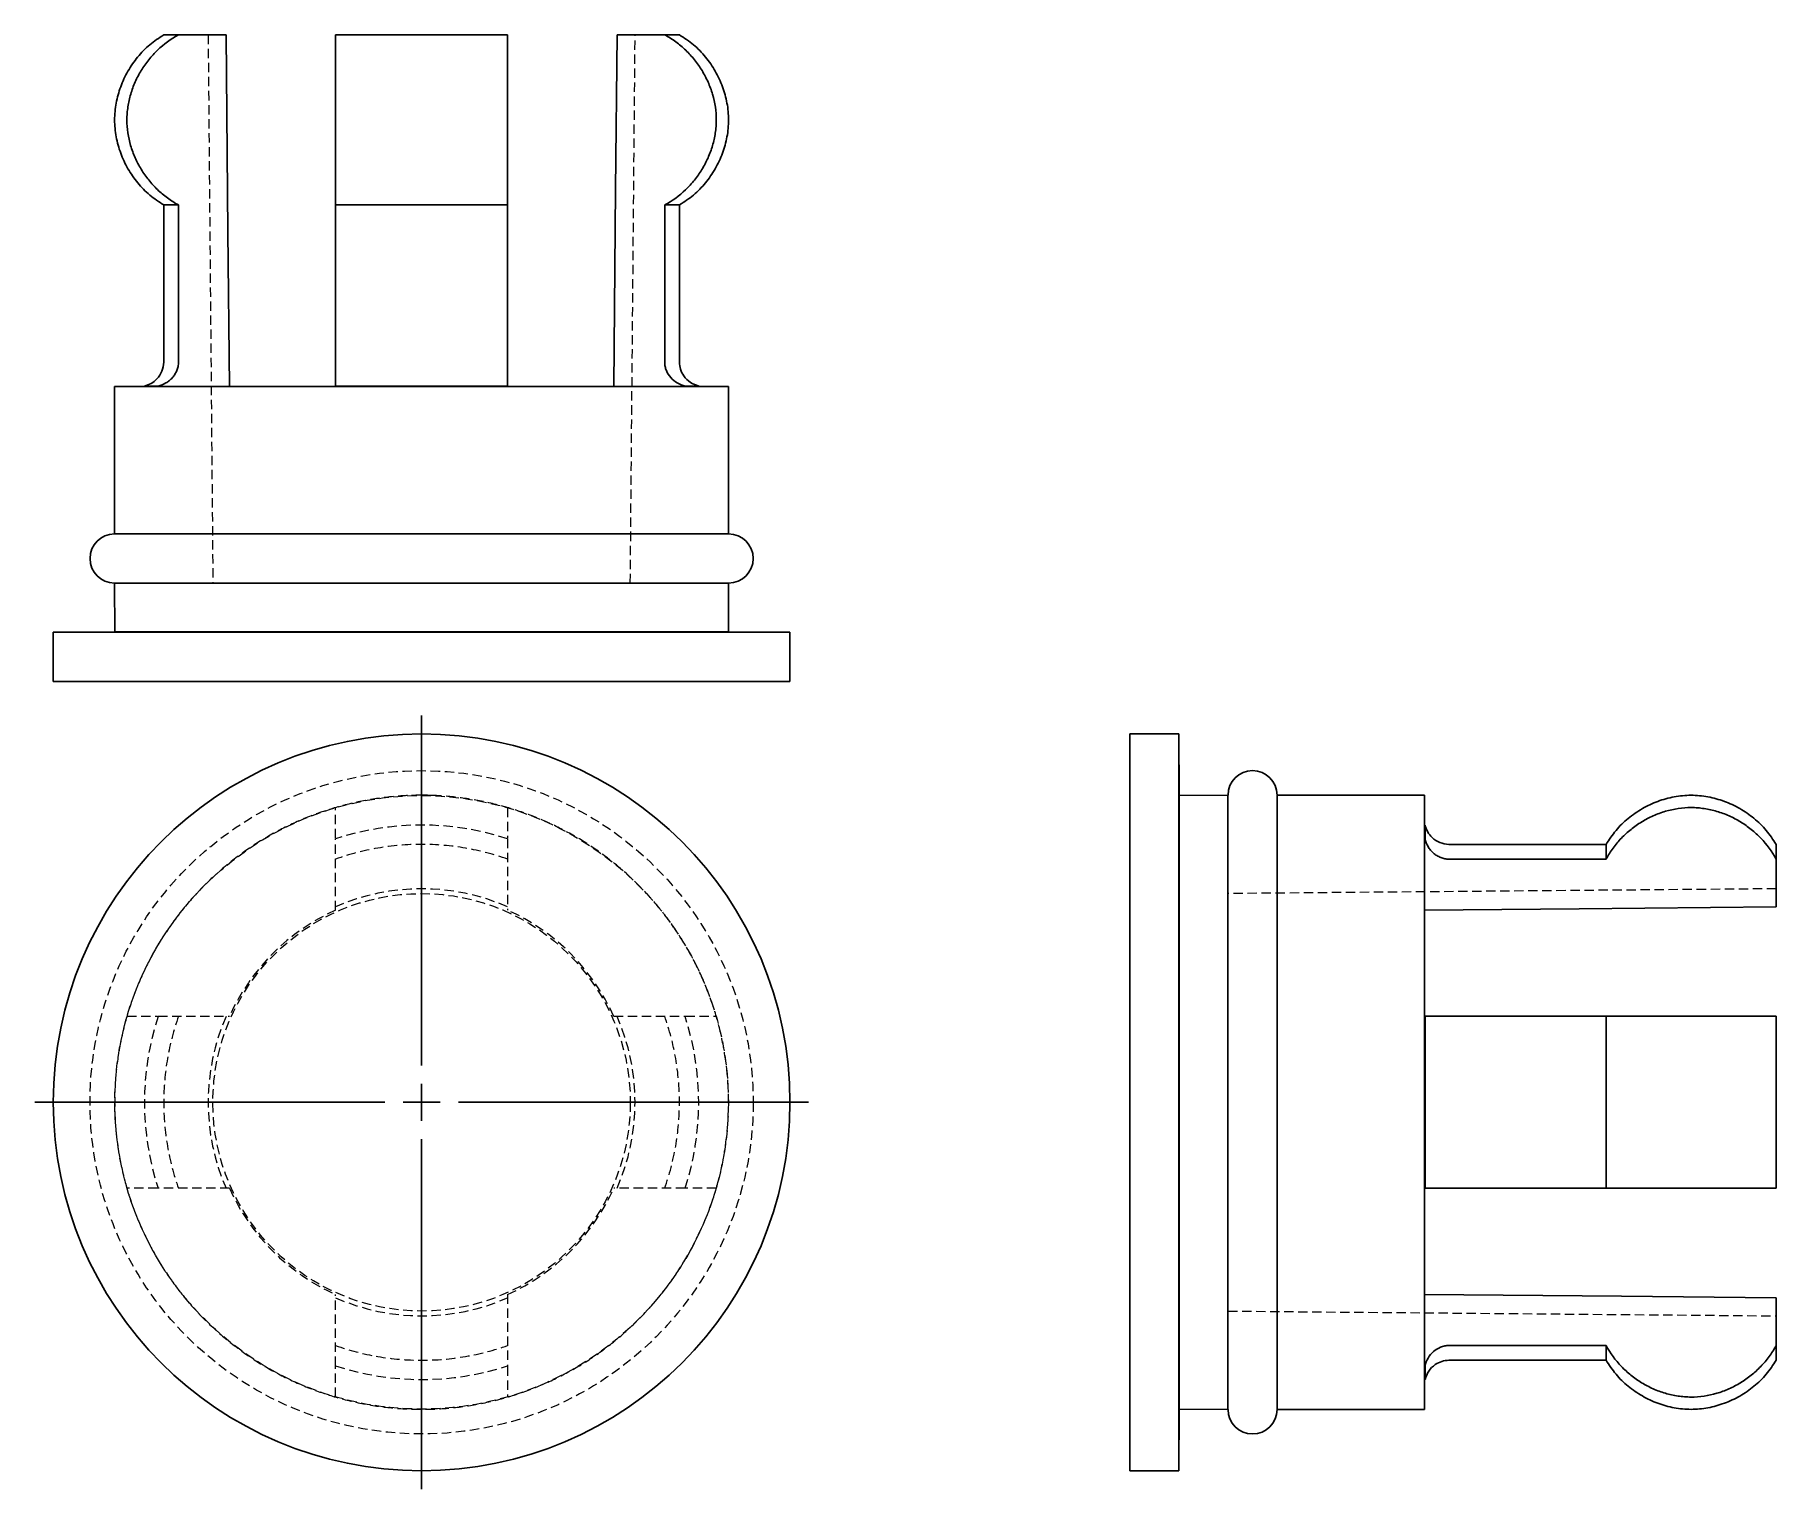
# Model space of a CAD drawing. Header units: millimetres. Extents: x 30 to 267, y 4 to 202.
import ezdxf

# ---------------------------------------------------------------- set-up
doc = ezdxf.new("R2010")
doc.units = ezdxf.units.MM
doc.linetypes.add('HIDDEN', pattern=[1.905, 1.27, -0.635])
doc.layers.add('10', color=7, linetype='Continuous')

# ---------------------------------------------------------------- blocks, each defined once
blk = doc.blocks.new('SW_CENTERMARKSYMBOL_0')
at = {"layer": '10', "color": 0}
for p, q in [((0, 5), (0, 52.5)), ((0, 0), (0, 2.5)), ((-5, 0), (-52.5, 0)), ((0, 0), (-2.5, 0)), ((0, 0), (0, -2.5)), ((0, 0), (2.5, 0)), ((5, 0), (52.5, 0)), ((0, -5), (0, -52.5))]:
    blk.add_line(p, q, dxfattribs=at)

msp = doc.modelspace()

# ---------------------------------------------------------------- linework, layer by layer
at = {"color": 7, "linetype": 'Continuous', "lineweight": 25}
for p, q in [((50, 201.87), (48, 201.87)), ((50, 201.87), (56.47, 201.87)), ((94.67, 201.87), (71.33, 201.87)), ((116, 201.87), (109.53, 201.87)), ((118, 201.87), (116, 201.87)), ((48, 178.78), (48, 157.45)), ((50, 178.78), (50, 157.45)), ((71.33, 157.45), (71.33, 178.78)), ((94.67, 178.78), (94.67, 157.45)), ((116, 157.45), (116, 178.78)), ((118, 157.45), (118, 178.78)), ((41.33, 154.13), (41.33, 134.13)), ((124.67, 154.13), (41.33, 154.13)), ((45.38, 154.21), (45.38, 154.13)), ((47.23, 154.21), (45.38, 154.21)), ((47.23, 154.21), (47.23, 154.13)), ((94.67, 154.21), (71.33, 154.21)), ((71.33, 154.13), (71.33, 154.21)), ((94.67, 154.21), (94.67, 154.13)), ((118.77, 154.21), (120.62, 154.21)), ((118.77, 154.13), (118.77, 154.21)), ((120.62, 154.13), (120.62, 154.21)), ((124.67, 134.13), (124.67, 154.13)), ((124.68, 134.13), (41.32, 134.13)), ((124.68, 127.46), (41.32, 127.46)), ((41.33, 127.46), (41.36, 120.83)), ((124.64, 120.83), (124.67, 127.46)), ((41.36, 120.83), (33, 120.8)), ((33, 120.8), (33, 114.13)), ((33, 120.8), (83, 120.8)), ((41.36, 120.83), (83, 120.83)), ((83, 120.83), (124.64, 120.83)), ((83, 120.8), (133, 120.8)), ((133, 120.8), (124.64, 120.83)), ((133, 114.13), (133, 120.8)), ((133, 114.13), (33, 114.13)), ((185.8, 107), (179.13, 107)), ((179.13, 7), (179.13, 107)), ((185.83, 98.64), (185.8, 107)), ((185.8, 107), (185.8, 7)), ((192.46, 98.67), (185.83, 98.64)), ((185.83, 98.64), (185.83, 15.36)), ((199.13, 15.32), (199.13, 98.68)), ((219.13, 98.67), (199.13, 98.67)), ((219.13, 15.33), (219.13, 98.67)), ((219.21, 94.62), (219.13, 94.62)), ((219.21, 92.77), (219.21, 94.62)), ((219.21, 92.77), (219.13, 92.77)), ((243.78, 92), (222.45, 92)), ((243.78, 90), (222.45, 90)), ((266.87, 90), (266.87, 92)), ((266.87, 90), (266.87, 83.53)), ((219.13, 68.67), (219.21, 68.67)), ((219.21, 45.33), (219.21, 68.67)), ((222.45, 68.67), (243.78, 68.67)), ((266.87, 45.33), (266.87, 68.67)), ((219.21, 45.33), (219.13, 45.33)), ((243.78, 45.33), (222.45, 45.33)), ((266.87, 24), (266.87, 30.47)), ((222.45, 24), (243.78, 24)), ((266.87, 22), (266.87, 24)), ((222.45, 22), (243.78, 22)), ((219.13, 21.23), (219.21, 21.23)), ((219.13, 19.38), (219.21, 19.38)), ((219.21, 21.23), (219.21, 19.38)), ((185.8, 7), (185.83, 15.36)), ((185.83, 15.36), (192.46, 15.33)), ((199.13, 15.33), (219.13, 15.33)), ((179.13, 7), (185.8, 7))]:
    msp.add_line(p, q, dxfattribs=at)
at = {"color": 7, "linetype": 'HIDDEN', "lineweight": 18}
for p, q in [((54.02, 201.87), (54.67, 127.46)), ((111.33, 127.46), (111.98, 201.87)), ((47.23, 154.13), (47.23, 154.21)), ((94.67, 154.14), (94.67, 154.13)), ((118.77, 154.21), (118.77, 154.13)), ((124.67, 134.13), (41.33, 134.13)), ((41.33, 134.13), (41.33, 134.13)), ((124.67, 134.13), (124.67, 134.13)), ((54.67, 127.46), (83, 127.46)), ((83, 127.46), (111.33, 127.46)), ((199.13, 15.33), (199.13, 98.67)), ((199.13, 98.67), (199.13, 98.67)), ((71.33, 83.08), (71.33, 92.77)), ((94.67, 92.77), (94.67, 83.08)), ((219.13, 92.77), (219.21, 92.77)), ((266.87, 85.98), (192.46, 85.33)), ((192.46, 85.33), (192.46, 28.67)), ((47.23, 68.67), (56.92, 68.67)), ((109.08, 68.67), (118.77, 68.67)), ((56.92, 45.33), (47.23, 45.33)), ((118.77, 45.33), (109.08, 45.33)), ((219.14, 45.33), (219.13, 45.33)), ((71.33, 21.23), (71.33, 30.92)), ((94.67, 30.92), (94.67, 21.23)), ((192.46, 28.67), (266.87, 28.02)), ((219.21, 21.23), (219.13, 21.23)), ((199.13, 15.33), (199.13, 15.33))]:
    msp.add_line(p, q, dxfattribs=at)
at = {"color": 7, "linetype": 'Continuous', "lineweight": 25, "flags": 128}
for points in [[(56.47, 201.87), (56.72, 175.14), (56.92, 154.13)], [(109.08, 154.13), (109.33, 180.86), (109.53, 201.87)], [(266.87, 83.53), (240.14, 83.28), (219.13, 83.08)], [(219.13, 30.92), (245.86, 30.67), (266.87, 30.47)]]:
    msp.add_lwpolyline(points, dxfattribs=at)
at = {"color": 7, "linetype": 'Continuous', "lineweight": 25}
msp.add_circle((83, 57), 50, dxfattribs=at)
at = {"color": 7, "linetype": 'HIDDEN', "lineweight": 18}
for radius in [45.01, 41.64, 28.33]:
    msp.add_circle((83, 57), radius, dxfattribs=at)
at = {"color": 7, "linetype": 'Continuous', "lineweight": 25}
for centre, start, end in [((41.32, 130.8), 90, 270), ((124.68, 130.8), 270, 90), ((195.8, 98.68), 0, 180), ((195.8, 15.32), 180, 0)]:
    msp.add_arc(centre, 3.33, start, end, dxfattribs=at)
at = {"color": 7, "linetype": 'HIDDEN', "lineweight": 18}
for radius, start, end in [(41.67, 87.5334, 93.8088), (37.62, 71.9342, 108.0658), (28.98, 66.263, 113.737), (28.57, 114.105, 155.895), (28.57, 24.105, 65.895), (37.62, 161.9342, 198.0658), (28.98, 156.263, 203.737), (28.98, 336.263, 23.737), (37.62, 341.9342, 18.0658), (28.57, 204.105, 245.895), (28.57, 294.105, 335.895), (28.98, 246.263, 293.737), (37.62, 251.9342, 288.0658)]:
    msp.add_arc((83, 57), radius, start, end, dxfattribs=at)
at = {"color": 7, "linetype": 'Continuous', "lineweight": 25}
for points, knots in [([(48, 201.87), (47.35, 201.44), (46.04, 200.59), (44.41, 198.89), (43.08, 196.97), (42.1, 194.86), (41.48, 192.62), (41.26, 190.32), (41.48, 188.01), (42.1, 185.78), (43.09, 183.67), (44.42, 181.75), (46.04, 180.06), (47.35, 179.2), (48, 178.78)], [0, 0, 0, 0, 0.0839562, 0.1676449, 0.2512275, 0.3345864, 0.4175505, 0.5001233, 0.5826824, 0.6656122, 0.7489255, 0.8324581, 0.9160961, 1, 1, 1, 1]), ([(50, 201.87), (48.96, 201.3), (48.01, 200.6), (46.74, 199.38), (46.33, 198.94), (45.59, 198.02), (45.25, 197.54), (44.64, 196.54), (44.37, 196.02), (44, 195.21), (43.89, 194.93), (43.69, 194.38), (43.6, 194.1), (43.35, 193.25), (43.22, 192.68), (43.09, 191.81), (43.06, 191.52), (43.01, 190.93), (43, 190.63), (43, 189.15), (43.17, 187.99), (43.59, 186.56), (43.68, 186.28), (43.89, 185.73), (44, 185.45), (44.36, 184.65), (44.63, 184.12), (45.24, 183.12), (45.59, 182.63), (46.33, 181.71), (47.12, 180.84), (48.02, 180.08), (48.98, 179.38), (49.48, 179.06), (50, 178.78)], [0, 0, 0, 0, 0.125, 0.125, 0.1875, 0.1875, 0.25, 0.25, 0.3125, 0.3125, 0.34375, 0.34375, 0.375, 0.375, 0.4375, 0.4375, 0.46875, 0.46875, 0.5, 0.5, 0.625, 0.625, 0.65625, 0.65625, 0.6875, 0.6875, 0.75, 0.75, 0.8125, 0.8125, 0.875, 0.9375, 0.9375, 1, 1, 1, 1]), ([(71.33, 178.78), (71.33, 179.34), (71.33, 180.04), (71.33, 181.26), (71.33, 181.7), (71.33, 182.62), (71.33, 183.1), (71.33, 184.11), (71.33, 184.63), (71.33, 185.44), (71.33, 185.72), (71.33, 186.27), (71.33, 186.55), (71.33, 187.39), (71.33, 187.96), (71.33, 188.84), (71.33, 189.13), (71.33, 189.72), (71.33, 190.02), (71.33, 191.5), (71.33, 192.66), (71.33, 194.08), (71.33, 194.36), (71.33, 194.92), (71.33, 195.19), (71.33, 196), (71.33, 196.52), (71.33, 197.53), (71.33, 198.02), (71.33, 198.94), (71.33, 199.8), (71.33, 200.56), (71.33, 201.27), (71.33, 201.59), (71.33, 201.87)], [0, 0, 0, 0, 0.125, 0.125, 0.1875, 0.1875, 0.25, 0.25, 0.3125, 0.3125, 0.34375, 0.34375, 0.375, 0.375, 0.4375, 0.4375, 0.46875, 0.46875, 0.5, 0.5, 0.625, 0.625, 0.65625, 0.65625, 0.6875, 0.6875, 0.75, 0.75, 0.8125, 0.8125, 0.875, 0.9375, 0.9375, 1, 1, 1, 1]), ([(94.67, 201.87), (94.67, 201.3), (94.67, 200.6), (94.67, 199.38), (94.67, 198.94), (94.67, 198.02), (94.67, 197.54), (94.67, 196.54), (94.67, 196.02), (94.67, 195.21), (94.67, 194.93), (94.67, 194.38), (94.67, 194.1), (94.67, 193.25), (94.67, 192.68), (94.67, 191.81), (94.67, 191.52), (94.67, 190.93), (94.67, 190.63), (94.67, 189.15), (94.67, 187.99), (94.67, 186.56), (94.67, 186.28), (94.67, 185.73), (94.67, 185.45), (94.67, 184.65), (94.67, 184.12), (94.67, 183.12), (94.67, 182.63), (94.67, 181.71), (94.67, 180.84), (94.67, 180.08), (94.67, 179.38), (94.67, 179.06), (94.67, 178.78)], [0, 0, 0, 0, 0.125, 0.125, 0.1875, 0.1875, 0.25, 0.25, 0.3125, 0.3125, 0.34375, 0.34375, 0.375, 0.375, 0.4375, 0.4375, 0.46875, 0.46875, 0.5, 0.5, 0.625, 0.625, 0.65625, 0.65625, 0.6875, 0.6875, 0.75, 0.75, 0.8125, 0.8125, 0.875, 0.9375, 0.9375, 1, 1, 1, 1]), ([(116, 178.78), (117.04, 179.34), (117.99, 180.04), (119.27, 181.26), (119.67, 181.7), (120.41, 182.62), (120.75, 183.1), (121.36, 184.11), (121.63, 184.63), (122, 185.44), (122.11, 185.72), (122.31, 186.27), (122.41, 186.55), (122.65, 187.39), (122.78, 187.96), (122.91, 188.84), (122.94, 189.13), (122.99, 189.72), (123, 190.02), (123, 191.5), (122.83, 192.66), (122.41, 194.08), (122.32, 194.36), (122.11, 194.92), (122, 195.19), (121.64, 196), (121.37, 196.52), (120.76, 197.53), (120.41, 198.02), (119.67, 198.94), (118.88, 199.8), (117.98, 200.56), (117.02, 201.27), (116.52, 201.59), (116, 201.87)], [0, 0, 0, 0, 0.125, 0.125, 0.1875, 0.1875, 0.25, 0.25, 0.3125, 0.3125, 0.34375, 0.34375, 0.375, 0.375, 0.4375, 0.4375, 0.46875, 0.46875, 0.5, 0.5, 0.625, 0.625, 0.65625, 0.65625, 0.6875, 0.6875, 0.75, 0.75, 0.8125, 0.8125, 0.875, 0.9375, 0.9375, 1, 1, 1, 1]), ([(118, 178.78), (118.65, 179.2), (119.96, 180.06), (121.58, 181.75), (122.91, 183.67), (123.9, 185.78), (124.52, 188.01), (124.74, 190.32), (124.52, 192.62), (123.9, 194.86), (122.92, 196.97), (121.59, 198.89), (119.96, 200.59), (118.65, 201.44), (118, 201.87)], [0, 0, 0, 0, 0.083904, 0.167542, 0.251075, 0.334388, 0.417318, 0.499877, 0.582449, 0.665414, 0.748773, 0.832355, 0.916044, 1, 1, 1, 1]), ([(50, 178.78), (49.34, 178.78), (48.84, 178.78), (48.17, 178.78), (48, 178.78), (48, 178.78)], [0, 0, 0, 0, 0.5, 0.5, 1, 1, 1, 1]), ([(94.67, 178.78), (92.8, 178.78), (90.87, 178.78), (86.96, 178.78), (84.98, 178.78), (81.02, 178.78), (79.04, 178.78), (75.13, 178.78), (73.2, 178.78), (71.33, 178.78)], [0, 0, 0, 0, 0.25, 0.25, 0.5, 0.5, 0.75, 0.75, 1, 1, 1, 1]), ([(118, 178.78), (118, 178.78), (117.83, 178.78), (117.16, 178.78), (116.66, 178.78), (116, 178.78)], [0, 0, 0, 0, 0.5, 0.5, 1, 1, 1, 1]), ([(48, 157.45), (47.95, 157.03), (47.84, 156.19), (47.16, 155.21), (46.33, 154.51), (45.69, 154.31), (45.38, 154.21)], [0, 0, 0, 0, 0.280123, 0.559337, 0.779124, 1, 1, 1, 1]), ([(50, 157.45), (50, 157.25), (49.98, 157.06), (49.9, 156.69), (49.85, 156.51), (49.7, 156.15), (49.62, 155.98), (49.42, 155.65), (49.3, 155.5), (49.05, 155.21), (48.91, 155.07), (48.62, 154.83), (48.46, 154.72), (47.97, 154.43), (47.61, 154.29), (47.23, 154.21)], [0, 0, 0, 0, 0.125, 0.125, 0.25, 0.25, 0.375, 0.375, 0.5, 0.5, 0.625, 0.625, 0.75, 0.75, 1, 1, 1, 1]), ([(71.33, 154.21), (71.33, 154.29), (71.33, 154.43), (71.33, 154.82), (71.33, 155.06), (71.33, 155.65), (71.33, 155.97), (71.33, 156.5), (71.33, 156.69), (71.33, 157.06), (71.33, 157.25), (71.33, 157.45)], [0, 0, 0, 0, 0.25, 0.25, 0.5, 0.5, 0.75, 0.75, 0.875, 0.875, 1, 1, 1, 1]), ([(94.67, 157.45), (94.67, 157.25), (94.67, 157.06), (94.67, 156.69), (94.67, 156.51), (94.67, 156.15), (94.67, 155.98), (94.67, 155.65), (94.67, 155.5), (94.67, 155.21), (94.67, 155.07), (94.67, 154.83), (94.67, 154.72), (94.67, 154.43), (94.67, 154.29), (94.67, 154.21)], [0, 0, 0, 0, 0.125, 0.125, 0.25, 0.25, 0.375, 0.375, 0.5, 0.5, 0.625, 0.625, 0.75, 0.75, 1, 1, 1, 1]), ([(118.77, 154.21), (118.39, 154.29), (118.03, 154.43), (117.37, 154.82), (117.08, 155.06), (116.57, 155.65), (116.37, 155.97), (116.15, 156.5), (116.1, 156.69), (116.02, 157.06), (116, 157.25), (116, 157.45)], [0, 0, 0, 0, 0.25, 0.25, 0.5, 0.5, 0.75, 0.75, 0.875, 0.875, 1, 1, 1, 1]), ([(120.62, 154.21), (120.22, 154.35), (119.43, 154.62), (118.61, 155.49), (118.1, 156.46), (118.03, 157.12), (118, 157.45)], [0, 0, 0, 0, 0.280124, 0.559338, 0.779124, 1, 1, 1, 1]), ([(192.46, 15.32), (192.46, 15.32), (192.46, 15.32), (192.46, 15.33), (192.46, 15.35), (192.46, 15.38), (192.46, 15.42), (192.46, 15.46), (192.46, 15.56), (192.46, 15.75), (192.46, 16.1), (192.46, 16.55), (192.46, 17.28), (192.46, 18.43), (192.46, 20.18), (192.46, 22.29), (192.46, 24.73), (192.46, 27.48), (192.46, 30.52), (192.46, 33.81), (192.46, 37.32), (192.46, 41.02), (192.46, 44.88), (192.46, 48.86), (192.46, 52.91), (192.46, 57), (192.46, 61.09), (192.46, 65.14), (192.46, 69.12), (192.46, 72.98), (192.46, 76.68), (192.46, 80.19), (192.46, 83.48), (192.46, 86.52), (192.46, 89.27), (192.46, 91.71), (192.46, 93.82), (192.46, 95.57), (192.46, 96.72), (192.46, 97.45), (192.46, 97.9), (192.46, 98.25), (192.46, 98.46), (192.46, 98.57), (192.46, 98.63), (192.46, 98.67), (192.46, 98.68), (192.46, 98.68)], [0, 0, 0, 0, 0.004467, 0.008933, 0.013397, 0.017861, 0.022326, 0.026792, 0.03126, 0.046887, 0.062518, 0.078145, 0.093775, 0.125023, 0.156272, 0.18752, 0.218768, 0.250016, 0.281264, 0.312512, 0.34376, 0.375008, 0.406256, 0.437504, 0.468752, 0.5, 0.531248, 0.562496, 0.593744, 0.624993, 0.656241, 0.687489, 0.718737, 0.749985, 0.781233, 0.812481, 0.843729, 0.874977, 0.906225, 0.921852, 0.937483, 0.953109, 0.96874, 0.976556, 0.984368, 0.992181, 1, 1, 1, 1]), ([(266.87, 92), (266.44, 92.65), (265.59, 93.96), (263.89, 95.59), (261.97, 96.92), (259.86, 97.9), (257.62, 98.52), (255.32, 98.74), (253.01, 98.52), (250.78, 97.9), (248.67, 96.91), (246.75, 95.58), (245.06, 93.96), (244.2, 92.65), (243.78, 92)], [0, 0, 0, 0, 0.083956, 0.167645, 0.251227, 0.334586, 0.417551, 0.500123, 0.582682, 0.665612, 0.748925, 0.832458, 0.916096, 1, 1, 1, 1]), ([(266.87, 90), (266.3, 91.04), (265.6, 91.99), (264.38, 93.26), (263.94, 93.67), (263.02, 94.41), (262.54, 94.75), (261.54, 95.36), (261.02, 95.63), (260.21, 96), (259.93, 96.11), (259.38, 96.31), (259.1, 96.4), (258.25, 96.65), (257.68, 96.78), (256.81, 96.91), (256.52, 96.94), (255.93, 96.99), (255.63, 97), (254.15, 97), (252.99, 96.83), (251.56, 96.41), (251.28, 96.32), (250.73, 96.11), (250.45, 96), (249.65, 95.64), (249.12, 95.37), (248.12, 94.76), (247.63, 94.41), (246.71, 93.67), (245.84, 92.88), (245.08, 91.98), (244.38, 91.02), (244.06, 90.52), (243.78, 90)], [0, 0, 0, 0, 0.125, 0.125, 0.1875, 0.1875, 0.25, 0.25, 0.3125, 0.3125, 0.34375, 0.34375, 0.375, 0.375, 0.4375, 0.4375, 0.46875, 0.46875, 0.5, 0.5, 0.625, 0.625, 0.65625, 0.65625, 0.6875, 0.6875, 0.75, 0.75, 0.8125, 0.8125, 0.875, 0.9375, 0.9375, 1, 1, 1, 1]), ([(222.45, 92), (222.03, 92.05), (221.19, 92.16), (220.21, 92.84), (219.51, 93.67), (219.31, 94.31), (219.21, 94.62)], [0, 0, 0, 0, 0.280123, 0.559337, 0.779124, 1, 1, 1, 1]), ([(222.45, 90), (222.25, 90), (222.06, 90.02), (221.69, 90.1), (221.51, 90.15), (221.15, 90.3), (220.98, 90.38), (220.65, 90.58), (220.5, 90.7), (220.21, 90.95), (220.07, 91.09), (219.83, 91.38), (219.72, 91.54), (219.43, 92.03), (219.29, 92.39), (219.21, 92.77)], [0, 0, 0, 0, 0.125, 0.125, 0.25, 0.25, 0.375, 0.375, 0.5, 0.5, 0.625, 0.625, 0.75, 0.75, 1, 1, 1, 1]), ([(243.78, 90), (243.78, 90.66), (243.78, 91.16), (243.78, 91.83), (243.78, 92), (243.78, 92)], [0, 0, 0, 0, 0.5, 0.5, 1, 1, 1, 1]), ([(219.21, 68.67), (219.29, 68.67), (219.43, 68.67), (219.82, 68.67), (220.06, 68.67), (220.65, 68.67), (220.97, 68.67), (221.5, 68.67), (221.69, 68.67), (222.06, 68.67), (222.25, 68.67), (222.45, 68.67)], [0, 0, 0, 0, 0.25, 0.25, 0.5, 0.5, 0.75, 0.75, 0.875, 0.875, 1, 1, 1, 1]), ([(243.78, 45.33), (243.78, 47.2), (243.78, 49.13), (243.78, 53.04), (243.78, 55.02), (243.78, 58.98), (243.78, 60.96), (243.78, 64.87), (243.78, 66.8), (243.78, 68.67)], [0, 0, 0, 0, 0.25, 0.25, 0.5, 0.5, 0.75, 0.75, 1, 1, 1, 1]), ([(243.78, 68.67), (244.34, 68.67), (245.04, 68.67), (246.26, 68.67), (246.7, 68.67), (247.62, 68.67), (248.1, 68.67), (249.11, 68.67), (249.63, 68.67), (250.44, 68.67), (250.72, 68.67), (251.27, 68.67), (251.55, 68.67), (252.39, 68.67), (252.96, 68.67), (253.84, 68.67), (254.13, 68.67), (254.72, 68.67), (255.02, 68.67), (256.5, 68.67), (257.66, 68.67), (259.08, 68.67), (259.36, 68.67), (259.92, 68.67), (260.19, 68.67), (261, 68.67), (261.52, 68.67), (262.53, 68.67), (263.02, 68.67), (263.94, 68.67), (264.8, 68.67), (265.56, 68.67), (266.27, 68.67), (266.59, 68.67), (266.87, 68.67)], [0, 0, 0, 0, 0.125, 0.125, 0.1875, 0.1875, 0.25, 0.25, 0.3125, 0.3125, 0.34375, 0.34375, 0.375, 0.375, 0.4375, 0.4375, 0.46875, 0.46875, 0.5, 0.5, 0.625, 0.625, 0.65625, 0.65625, 0.6875, 0.6875, 0.75, 0.75, 0.8125, 0.8125, 0.875, 0.9375, 0.9375, 1, 1, 1, 1]), ([(222.45, 45.33), (222.25, 45.33), (222.06, 45.33), (221.69, 45.33), (221.51, 45.33), (221.15, 45.33), (220.98, 45.33), (220.65, 45.33), (220.5, 45.33), (220.21, 45.33), (220.07, 45.33), (219.83, 45.33), (219.72, 45.33), (219.43, 45.33), (219.29, 45.33), (219.21, 45.33)], [0, 0, 0, 0, 0.125, 0.125, 0.25, 0.25, 0.375, 0.375, 0.5, 0.5, 0.625, 0.625, 0.75, 0.75, 1, 1, 1, 1]), ([(266.87, 45.33), (266.3, 45.33), (265.6, 45.33), (264.38, 45.33), (263.94, 45.33), (263.02, 45.33), (262.54, 45.33), (261.54, 45.33), (261.02, 45.33), (260.21, 45.33), (259.93, 45.33), (259.38, 45.33), (259.1, 45.33), (258.25, 45.33), (257.68, 45.33), (256.81, 45.33), (256.52, 45.33), (255.93, 45.33), (255.63, 45.33), (254.15, 45.33), (252.99, 45.33), (251.56, 45.33), (251.28, 45.33), (250.73, 45.33), (250.45, 45.33), (249.65, 45.33), (249.12, 45.33), (248.12, 45.33), (247.63, 45.33), (246.71, 45.33), (245.84, 45.33), (245.08, 45.33), (244.38, 45.33), (244.06, 45.33), (243.78, 45.33)], [0, 0, 0, 0, 0.125, 0.125, 0.1875, 0.1875, 0.25, 0.25, 0.3125, 0.3125, 0.34375, 0.34375, 0.375, 0.375, 0.4375, 0.4375, 0.46875, 0.46875, 0.5, 0.5, 0.625, 0.625, 0.65625, 0.65625, 0.6875, 0.6875, 0.75, 0.75, 0.8125, 0.8125, 0.875, 0.9375, 0.9375, 1, 1, 1, 1]), ([(219.21, 21.23), (219.29, 21.61), (219.43, 21.97), (219.82, 22.63), (220.06, 22.92), (220.65, 23.43), (220.97, 23.63), (221.5, 23.85), (221.69, 23.9), (222.06, 23.98), (222.25, 24), (222.45, 24)], [0, 0, 0, 0, 0.25, 0.25, 0.5, 0.5, 0.75, 0.75, 0.875, 0.875, 1, 1, 1, 1]), ([(243.78, 22), (243.78, 22), (243.78, 22.17), (243.78, 22.84), (243.78, 23.34), (243.78, 24)], [0, 0, 0, 0, 0.5, 0.5, 1, 1, 1, 1]), ([(243.78, 24), (244.34, 22.96), (245.04, 22.01), (246.26, 20.73), (246.7, 20.33), (247.62, 19.59), (248.1, 19.25), (249.11, 18.64), (249.63, 18.37), (250.44, 18), (250.72, 17.89), (251.27, 17.69), (251.55, 17.59), (252.39, 17.35), (252.96, 17.22), (253.84, 17.09), (254.13, 17.06), (254.72, 17.01), (255.02, 17), (256.5, 17), (257.66, 17.17), (259.08, 17.59), (259.36, 17.68), (259.92, 17.89), (260.19, 18), (261, 18.36), (261.52, 18.63), (262.53, 19.24), (263.02, 19.59), (263.94, 20.33), (264.8, 21.12), (265.56, 22.02), (266.27, 22.98), (266.59, 23.48), (266.87, 24)], [0, 0, 0, 0, 0.125, 0.125, 0.1875, 0.1875, 0.25, 0.25, 0.3125, 0.3125, 0.34375, 0.34375, 0.375, 0.375, 0.4375, 0.4375, 0.46875, 0.46875, 0.5, 0.5, 0.625, 0.625, 0.65625, 0.65625, 0.6875, 0.6875, 0.75, 0.75, 0.8125, 0.8125, 0.875, 0.9375, 0.9375, 1, 1, 1, 1]), ([(219.21, 19.38), (219.35, 19.78), (219.62, 20.57), (220.49, 21.39), (221.46, 21.9), (222.12, 21.97), (222.45, 22)], [0, 0, 0, 0, 0.280124, 0.559338, 0.779124, 1, 1, 1, 1]), ([(243.78, 22), (244.2, 21.35), (245.06, 20.04), (246.75, 18.42), (248.67, 17.09), (250.78, 16.1), (253.01, 15.48), (255.32, 15.26), (257.62, 15.48), (259.86, 16.1), (261.97, 17.08), (263.89, 18.41), (265.59, 20.04), (266.44, 21.35), (266.87, 22)], [0, 0, 0, 0, 0.083904, 0.167542, 0.251075, 0.334388, 0.417318, 0.499877, 0.582449, 0.665414, 0.748773, 0.832355, 0.916044, 1, 1, 1, 1])]:
    msp.add_open_spline(points, degree=3, knots=knots, dxfattribs=at)
at = {"color": 7, "linetype": 'HIDDEN', "lineweight": 18}
msp.add_open_spline([(83, 98.67), (84.36, 98.67), (87.09, 98.53), (91.14, 97.93), (95.11, 96.94), (98.97, 95.56), (102.67, 93.81), (106.19, 91.7), (109.48, 89.26), (112.51, 86.51), (115.26, 83.48), (117.7, 80.19), (119.81, 76.67), (121.56, 72.97), (122.94, 69.11), (123.93, 65.14), (124.53, 61.09), (124.73, 57), (124.53, 52.91), (123.93, 48.86), (122.94, 44.89), (121.56, 41.03), (119.81, 37.33), (117.7, 33.81), (115.26, 30.52), (112.51, 27.49), (109.48, 24.74), (106.19, 22.3), (102.67, 20.19), (98.97, 18.44), (95.11, 17.06), (91.14, 16.07), (87.09, 15.47), (83, 15.27), (78.91, 15.47), (74.86, 16.07), (70.89, 17.06), (67.03, 18.44), (63.33, 20.19), (59.81, 22.3), (56.52, 24.74), (53.49, 27.49), (50.74, 30.52), (48.3, 33.81), (46.19, 37.33), (44.44, 41.03), (43.06, 44.89), (42.07, 48.86), (41.47, 52.91), (41.27, 57), (41.47, 61.09), (42.07, 65.14), (43.06, 69.11), (44.44, 72.97), (46.19, 76.67), (48.3, 80.19), (50.74, 83.48), (53.49, 86.51), (56.52, 89.26), (59.81, 91.7), (63.33, 93.81), (67.03, 95.56), (70.89, 96.94), (74.86, 97.93), (78.91, 98.53), (81.64, 98.67), (83, 98.67)], degree=3, dxfattribs=at)
for points, knots in [([(71.33, 92.83), (71.33, 93.08), (71.33, 93.88), (71.33, 94.96), (71.33, 96.04), (71.33, 96.73), (71.33, 97.04), (71.33, 96.98), (71.33, 96.97)], [0, 0, 0, 0, 0.092737, 0.30455, 0.522275, 0.73748, 0.959813, 1, 1, 1, 1]), ([(94.67, 96.97), (94.67, 96.96), (94.67, 96.93), (94.67, 96.45), (94.67, 95.66), (94.67, 94.53), (94.67, 93.58), (94.67, 92.92), (94.67, 92.83)], [0, 0, 0, 0, 0.159133, 0.36507, 0.558774, 0.757131, 0.969632, 1, 1, 1, 1]), ([(94.67, 90), (92.83, 90.65), (90.92, 91.15), (87, 91.83), (85, 92), (81, 92), (79, 91.83), (75.08, 91.15), (73.17, 90.65), (71.33, 90)], [0, 0, 0, 0, 0.25, 0.25, 0.5, 0.5, 0.75, 0.75, 1, 1, 1, 1]), ([(43.03, 68.67), (43.04, 68.67), (43.07, 68.67), (43.55, 68.67), (44.34, 68.67), (45.47, 68.67), (46.42, 68.67), (47.08, 68.67), (47.17, 68.67)], [0, 0, 0, 0, 0.159133, 0.36507, 0.558774, 0.757131, 0.969632, 1, 1, 1, 1]), ([(50, 68.67), (49.35, 66.83), (48.85, 64.92), (48.17, 61), (48, 59), (48, 55), (48.17, 53), (48.85, 49.08), (49.35, 47.17), (50, 45.33)], [0, 0, 0, 0, 0.25, 0.25, 0.5, 0.5, 0.75, 0.75, 1, 1, 1, 1]), ([(116, 45.33), (116.65, 47.17), (117.15, 49.08), (117.83, 53), (118, 55), (118, 59), (117.83, 61), (117.15, 64.92), (116.65, 66.83), (116, 68.67)], [0, 0, 0, 0, 0.25, 0.25, 0.5, 0.5, 0.75, 0.75, 1, 1, 1, 1]), ([(118.83, 68.67), (119.08, 68.67), (119.88, 68.67), (120.96, 68.67), (122.04, 68.67), (122.73, 68.67), (123.04, 68.67), (122.98, 68.67), (122.97, 68.67)], [0, 0, 0, 0, 0.0927199, 0.3044924, 0.5221761, 0.7373399, 0.9596314, 1, 1, 1, 1]), ([(47.17, 45.33), (46.92, 45.33), (46.12, 45.33), (45.04, 45.33), (43.96, 45.33), (43.27, 45.33), (42.96, 45.33), (43.02, 45.33), (43.03, 45.33)], [0, 0, 0, 0, 0.092737, 0.30455, 0.522275, 0.73748, 0.959813, 1, 1, 1, 1]), ([(122.97, 45.33), (122.96, 45.33), (122.93, 45.33), (122.45, 45.33), (121.66, 45.33), (120.53, 45.33), (119.58, 45.33), (118.92, 45.33), (118.83, 45.33)], [0, 0, 0, 0, 0.159045, 0.365004, 0.558728, 0.757106, 0.969629, 1, 1, 1, 1]), ([(71.33, 24), (73.17, 23.35), (75.08, 22.85), (79, 22.17), (81, 22), (85, 22), (87, 22.17), (90.92, 22.85), (92.83, 23.35), (94.67, 24)], [0, 0, 0, 0, 0.25, 0.25, 0.5, 0.5, 0.75, 0.75, 1, 1, 1, 1]), ([(71.33, 17.03), (71.33, 17.04), (71.33, 17.07), (71.33, 17.55), (71.33, 18.34), (71.33, 19.47), (71.33, 20.42), (71.33, 21.08), (71.33, 21.17)], [0, 0, 0, 0, 0.159045, 0.365004, 0.558728, 0.757106, 0.969629, 1, 1, 1, 1]), ([(94.67, 21.17), (94.67, 20.92), (94.67, 20.12), (94.67, 19.04), (94.67, 17.96), (94.67, 17.27), (94.67, 16.96), (94.67, 17.02), (94.67, 17.03)], [0, 0, 0, 0, 0.09272, 0.304492, 0.522176, 0.73734, 0.959631, 1, 1, 1, 1])]:
    msp.add_open_spline(points, degree=3, knots=knots, dxfattribs=at)

# ---------------------------------------------------------------- block references
at = {"layer": '10'}
msp.add_blockref('SW_CENTERMARKSYMBOL_0', (83, 57), dxfattribs=at)

doc.saveas('drawing.dxf')
